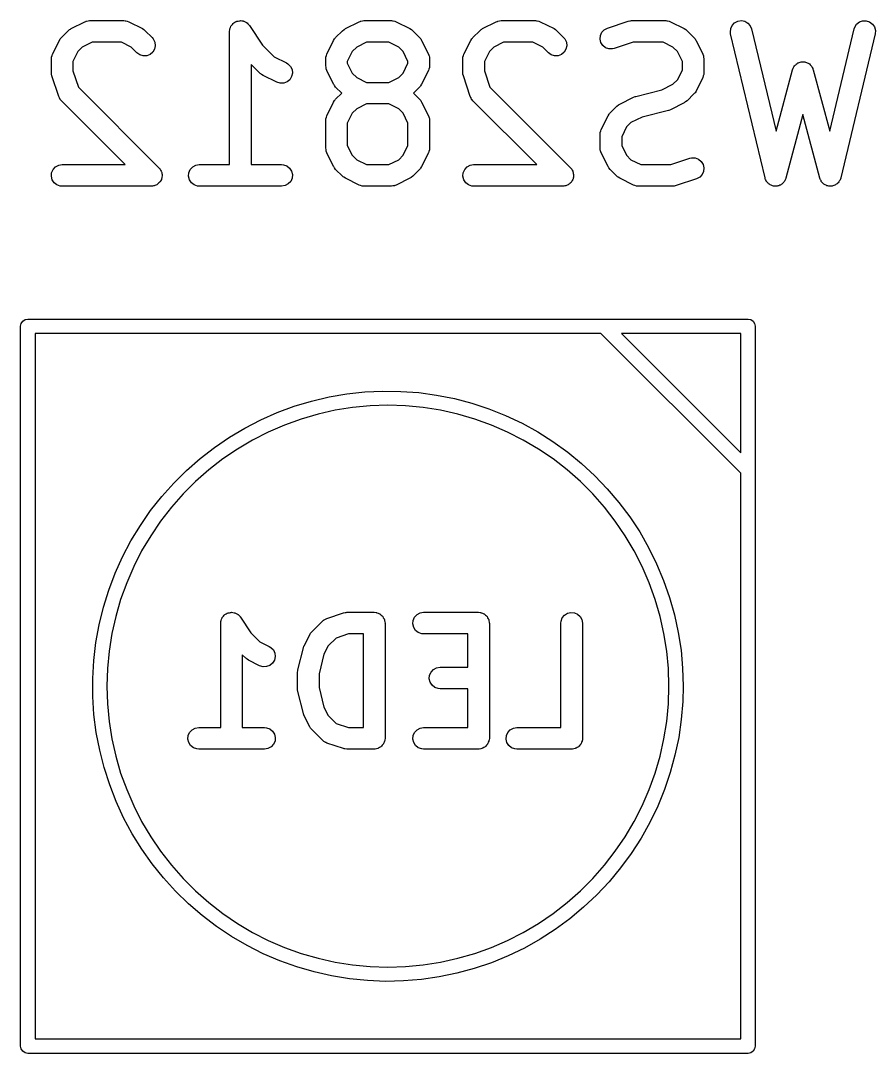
# Model space of a CAD drawing. Extents: x 112 to 157.4, y -89.4 to -52.4.
# Drawn here: x 150.28 to 156.21, y -89.38 to -82.2 of the extents above; entities that cross this region are included whole.
import ezdxf

# ---------------------------------------------------------------- set-up
doc = ezdxf.new("R2010")
doc.units = 0
doc.layers.add('BLACK', color=7, linetype='CONTINUOUS')

msp = doc.modelspace()

# ---------------------------------------------------------------- linework, layer by layer
at = {"layer": 'BLACK', "linetype": 'CONTINUOUS'}
for p, q in [((150.605, -82.272), (150.615, -82.2636)), ((150.615, -82.2636), (150.62, -82.2612)), ((150.62, -82.2612), (150.625, -82.2579)), ((150.625, -82.2579), (150.72, -82.2103)), ((150.72, -82.2103), (150.728, -82.2072)), ((150.728, -82.2072), (150.729, -82.2064)), ((150.729, -82.2064), (150.73, -82.2063)), ((150.73, -82.2063), (150.732, -82.2055)), ((150.732, -82.2055), (150.743, -82.2042)), ((150.743, -82.2042), (150.754, -82.2024)), ((150.754, -82.2024), (150.992, -82.2024)), ((150.992, -82.2024), (151, -82.2031)), ((151, -82.2031), (151.002, -82.2031)), ((151.002, -82.2031), (151.003, -82.2033)), ((151.003, -82.2033), (151.005, -82.2035)), ((151.005, -82.2035), (151.015, -82.2071)), ((151.015, -82.2071), (151.025, -82.2103)), ((151.025, -82.2103), (151.12, -82.2579)), ((151.12, -82.2579), (151.131, -82.2647)), ((151.131, -82.2647), (151.135, -82.2687)), ((151.135, -82.2687), (151.14, -82.272)), ((151.726, -82.2774), (151.727, -82.2645)), ((151.727, -82.2645), (151.728, -82.2619)), ((151.728, -82.2592), (151.732, -82.2504)), ((151.728, -82.2619), (151.728, -82.2592)), ((151.732, -82.2504), (151.735, -82.2412)), ((151.735, -82.2412), (151.737, -82.2391)), ((151.737, -82.2391), (151.738, -82.2366)), ((151.738, -82.2366), (151.745, -82.2295)), ((151.745, -82.2295), (151.751, -82.2219)), ((151.751, -82.2219), (151.753, -82.2204)), ((151.753, -82.2204), (151.755, -82.2184)), ((151.755, -82.2184), (151.763, -82.2138)), ((151.763, -82.2138), (151.771, -82.2085)), ((151.771, -82.2085), (151.774, -82.2079)), ((151.774, -82.2079), (151.776, -82.2066)), ((151.776, -82.2066), (151.786, -82.2049)), ((151.786, -82.2049), (151.795, -82.2026)), ((151.795, -82.2026), (151.798, -82.2028)), ((151.798, -82.2028), (151.801, -82.2024)), ((151.801, -82.2024), (151.81, -82.2039)), ((151.81, -82.2039), (151.82, -82.2047)), ((151.82, -82.2047), (151.822, -82.2058)), ((151.822, -82.2058), (151.825, -82.2063)), ((151.825, -82.2063), (151.834, -82.2108)), ((151.834, -82.2108), (151.842, -82.2147)), ((151.842, -82.2147), (151.844, -82.2165)), ((151.844, -82.2165), (151.847, -82.2178)), ((151.847, -82.2178), (151.853, -82.2248)), ((151.853, -82.2248), (151.86, -82.2314)), ((151.86, -82.2314), (151.862, -82.2338)), ((151.862, -82.2338), (151.864, -82.2358)), ((151.864, -82.2358), (151.955, -82.3725)), ((152.51, -82.272), (152.52, -82.2636)), ((152.52, -82.2636), (152.525, -82.2612)), ((152.525, -82.2612), (152.53, -82.2579)), ((152.53, -82.2579), (152.625, -82.2103)), ((152.625, -82.2103), (152.633, -82.2072)), ((152.633, -82.2072), (152.634, -82.2064)), ((152.634, -82.2064), (152.635, -82.2063)), ((152.635, -82.2063), (152.637, -82.2055)), ((152.637, -82.2055), (152.648, -82.2042)), ((152.648, -82.2042), (152.658, -82.2024)), ((152.658, -82.2024), (152.849, -82.2024)), ((152.849, -82.2024), (152.857, -82.2031)), ((152.857, -82.2031), (152.859, -82.2031)), ((152.859, -82.2031), (152.86, -82.2033)), ((152.86, -82.2033), (152.862, -82.2035)), ((152.862, -82.2035), (152.872, -82.2071)), ((152.872, -82.2071), (152.882, -82.2103)), ((152.882, -82.2103), (152.978, -82.2579)), ((152.978, -82.2579), (152.989, -82.2647)), ((152.989, -82.2647), (152.993, -82.2687)), ((152.993, -82.2687), (152.997, -82.272)), ((153.462, -82.272), (153.472, -82.2636)), ((153.472, -82.2636), (153.477, -82.2612)), ((153.477, -82.2612), (153.482, -82.2579)), ((153.482, -82.2579), (153.577, -82.2103)), ((153.577, -82.2103), (153.585, -82.2072)), ((153.585, -82.2072), (153.586, -82.2064)), ((153.586, -82.2064), (153.587, -82.2063)), ((153.587, -82.2063), (153.589, -82.2055)), ((153.589, -82.2055), (153.6, -82.2042)), ((153.6, -82.2042), (153.611, -82.2024)), ((153.611, -82.2024), (153.849, -82.2024)), ((153.849, -82.2024), (153.857, -82.2031)), ((153.857, -82.2031), (153.859, -82.2031)), ((153.859, -82.2031), (153.86, -82.2033)), ((153.86, -82.2033), (153.862, -82.2035)), ((153.862, -82.2035), (153.872, -82.2071)), ((153.872, -82.2071), (153.882, -82.2103)), ((153.882, -82.2103), (153.978, -82.2579)), ((153.978, -82.2579), (153.989, -82.2647)), ((153.989, -82.2647), (153.993, -82.2687)), ((153.993, -82.2687), (153.997, -82.272)), ((154.31, -82.2833), (154.327, -82.2654)), ((154.327, -82.2654), (154.349, -82.2538)), ((154.349, -82.2538), (154.492, -82.2062)), ((154.492, -82.2062), (154.504, -82.2032)), ((154.504, -82.2032), (154.51, -82.2033)), ((154.51, -82.2033), (154.515, -82.2024)), ((154.515, -82.2024), (154.754, -82.2024)), ((154.754, -82.2024), (154.762, -82.2031)), ((154.762, -82.2031), (154.764, -82.2031)), ((154.764, -82.2031), (154.764, -82.2033)), ((154.764, -82.2033), (154.766, -82.2035)), ((154.766, -82.2035), (154.777, -82.2071)), ((154.777, -82.2071), (154.787, -82.2103)), ((154.787, -82.2103), (154.882, -82.2579)), ((154.882, -82.2579), (154.893, -82.2647)), ((154.893, -82.2647), (154.897, -82.2687)), ((154.897, -82.2687), (154.902, -82.272)), ((155.203, -82.2819), (155.205, -82.2575)), ((155.205, -82.2575), (155.215, -82.2351)), ((155.215, -82.2351), (155.232, -82.2173)), ((155.232, -82.2173), (155.254, -82.206)), ((155.254, -82.206), (155.279, -82.2024)), ((155.279, -82.2024), (155.303, -82.2069)), ((155.303, -82.2069), (155.324, -82.2189)), ((155.324, -82.2189), (155.341, -82.2373)), ((155.341, -82.2373), (155.35, -82.26)), ((155.35, -82.26), (155.52, -82.9709)), ((155.892, -82.9709), (156.062, -82.26)), ((156.062, -82.26), (156.066, -82.2477)), ((156.066, -82.2477), (156.079, -82.227)), ((156.079, -82.227), (156.098, -82.2117)), ((156.098, -82.2117), (156.121, -82.2035)), ((156.121, -82.2035), (156.146, -82.2033)), ((156.146, -82.2033), (156.169, -82.211)), ((156.169, -82.211), (156.189, -82.2259)), ((156.189, -82.2259), (156.203, -82.2464)), ((156.203, -82.2464), (156.209, -82.2702)), ((150.496, -82.4343), (150.544, -82.3391)), ((150.544, -82.3391), (150.55, -82.328)), ((150.55, -82.328), (150.554, -82.3241)), ((150.554, -82.3241), (150.558, -82.3196)), ((150.558, -82.3196), (150.605, -82.272)), ((151.14, -82.272), (151.188, -82.3196)), ((151.188, -82.3196), (151.196, -82.3295)), ((151.196, -82.3295), (151.207, -82.3517)), ((151.726, -83.2024), (151.726, -82.2774)), ((152.401, -82.4343), (152.448, -82.3391)), ((152.448, -82.3391), (152.455, -82.328)), ((152.455, -82.328), (152.459, -82.3241)), ((152.459, -82.3241), (152.462, -82.3196)), ((152.462, -82.3196), (152.51, -82.272)), ((152.997, -82.272), (153.045, -82.3196)), ((153.045, -82.3196), (153.053, -82.3295)), ((153.053, -82.3295), (153.055, -82.3345)), ((153.055, -82.3345), (153.059, -82.3391)), ((153.059, -82.3391), (153.106, -82.4343)), ((153.353, -82.4343), (153.401, -82.3391)), ((153.401, -82.3391), (153.408, -82.328)), ((153.408, -82.328), (153.412, -82.3241)), ((153.412, -82.3241), (153.415, -82.3196)), ((153.415, -82.3196), (153.462, -82.272)), ((153.997, -82.272), (154.045, -82.3196)), ((154.045, -82.3196), (154.053, -82.3295)), ((154.053, -82.3295), (154.064, -82.3517)), ((154.298, -82.3303), (154.3, -82.3058)), ((154.304, -82.3542), (154.298, -82.3303)), ((154.3, -82.3058), (154.31, -82.2833)), ((154.902, -82.272), (154.949, -82.3196)), ((154.949, -82.3196), (154.958, -82.3295)), ((154.958, -82.3295), (154.96, -82.3345)), ((154.96, -82.3345), (154.964, -82.3391)), ((154.964, -82.3391), (155.011, -82.4343)), ((155.204, -82.2948), (155.203, -82.2819)), ((155.443, -83.2948), (155.204, -82.2948)), ((156.207, -82.2948), (155.969, -83.2948)), ((156.209, -82.2702), (156.207, -82.2948)), ((150.703, -82.3866), (150.672, -82.417)), ((150.771, -82.3524), (150.703, -82.3866)), ((150.974, -82.3524), (150.771, -82.3524)), ((151.042, -82.3866), (150.974, -82.3524)), ((151.081, -82.4257), (151.042, -82.3866)), ((151.204, -82.4002), (151.192, -82.4213)), ((151.209, -82.3762), (151.204, -82.4002)), ((151.207, -82.3517), (151.209, -82.3762)), ((151.955, -82.3725), (152.036, -82.4538)), ((152.608, -82.3866), (152.577, -82.417)), ((152.676, -82.3524), (152.608, -82.3866)), ((152.831, -82.3524), (152.676, -82.3524)), ((152.9, -82.3866), (152.831, -82.3524)), ((152.93, -82.417), (152.9, -82.3866)), ((153.56, -82.3866), (153.529, -82.417)), ((153.628, -82.3524), (153.56, -82.3866)), ((153.831, -82.3524), (153.628, -82.3524)), ((153.9, -82.3866), (153.831, -82.3524)), ((153.939, -82.4257), (153.9, -82.3866)), ((154.061, -82.4002), (154.049, -82.4213)), ((154.067, -82.3762), (154.061, -82.4002)), ((154.064, -82.3517), (154.067, -82.3762)), ((154.317, -82.375), (154.304, -82.3542)), ((154.336, -82.3904), (154.317, -82.375)), ((154.359, -82.3988), (154.336, -82.3904)), ((154.384, -82.3992), (154.359, -82.3988)), ((154.396, -82.3962), (154.384, -82.3992)), ((154.528, -82.3524), (154.396, -82.3962)), ((154.736, -82.3524), (154.528, -82.3524)), ((154.804, -82.3866), (154.736, -82.3524)), ((154.835, -82.417), (154.804, -82.3866)), ((150.488, -82.4679), (150.489, -82.4595)), ((150.488, -82.5631), (150.488, -82.4679)), ((150.489, -82.455), (150.493, -82.4447)), ((150.489, -82.457), (150.489, -82.455)), ((150.489, -82.4579), (150.489, -82.457)), ((150.489, -82.4595), (150.489, -82.4579)), ((150.493, -82.4447), (150.496, -82.4343)), ((150.672, -82.417), (150.638, -82.4856)), ((151.102, -82.44), (151.081, -82.4257)), ((151.125, -82.447), (151.102, -82.44)), ((151.15, -82.4461), (151.125, -82.447)), ((151.173, -82.4372), (151.15, -82.4461)), ((151.192, -82.4213), (151.173, -82.4372)), ((152.036, -82.4538), (152.12, -82.496)), ((152.393, -82.4679), (152.394, -82.4595)), ((152.393, -82.5155), (152.393, -82.4679)), ((152.394, -82.455), (152.398, -82.4447)), ((152.394, -82.457), (152.394, -82.455)), ((152.394, -82.4579), (152.394, -82.457)), ((152.394, -82.4595), (152.394, -82.4579)), ((152.398, -82.4447), (152.401, -82.4343)), ((152.577, -82.417), (152.543, -82.4856)), ((152.964, -82.4856), (152.93, -82.417)), ((153.106, -82.4343), (153.109, -82.4421)), ((153.109, -82.4421), (153.11, -82.4436)), ((153.11, -82.4436), (153.11, -82.4445)), ((153.11, -82.4445), (153.111, -82.4463)), ((153.111, -82.4463), (153.113, -82.4571)), ((153.113, -82.4571), (153.114, -82.4679)), ((153.114, -82.4679), (153.114, -82.5155)), ((153.345, -82.4679), (153.346, -82.4595)), ((153.345, -82.5631), (153.345, -82.4679)), ((153.346, -82.455), (153.35, -82.4447)), ((153.346, -82.457), (153.346, -82.455)), ((153.346, -82.4579), (153.346, -82.457)), ((153.346, -82.4595), (153.346, -82.4579)), ((153.35, -82.4447), (153.353, -82.4343)), ((153.529, -82.417), (153.495, -82.4856)), ((153.959, -82.44), (153.939, -82.4257)), ((153.982, -82.447), (153.959, -82.44)), ((154.007, -82.4461), (153.982, -82.447)), ((154.03, -82.4372), (154.007, -82.4461)), ((154.049, -82.4213), (154.03, -82.4372)), ((154.869, -82.4856), (154.835, -82.417)), ((155.011, -82.4343), (155.014, -82.4421)), ((155.014, -82.4421), (155.015, -82.4436)), ((155.015, -82.4436), (155.015, -82.4445)), ((155.015, -82.4445), (155.016, -82.4463)), ((155.016, -82.4463), (155.017, -82.4571)), ((155.017, -82.4571), (155.019, -82.4679)), ((155.019, -82.4679), (155.019, -82.5631)), ((150.638, -82.4856), (150.638, -82.5509)), ((150.638, -82.5509), (150.676, -82.6654)), ((151.939, -82.5685), (151.876, -82.5061)), ((151.876, -82.5061), (151.876, -83.2024)), ((152.12, -82.496), (152.131, -82.5028)), ((152.131, -82.5028), (152.149, -82.5205)), ((152.149, -82.5205), (152.159, -82.5428)), ((152.159, -82.5428), (152.162, -82.5672)), ((152.395, -82.5262), (152.393, -82.5155)), ((152.396, -82.537), (152.395, -82.5262)), ((152.397, -82.5389), (152.396, -82.537)), ((152.397, -82.5398), (152.397, -82.5389)), ((152.398, -82.5412), (152.397, -82.5398)), ((152.401, -82.549), (152.398, -82.5412)), ((152.448, -82.6443), (152.401, -82.549)), ((152.543, -82.4856), (152.543, -82.4978)), ((152.543, -82.4978), (152.577, -82.5663)), ((152.93, -82.5663), (152.964, -82.4978)), ((152.964, -82.4978), (152.964, -82.4856)), ((153.106, -82.549), (153.059, -82.6443)), ((153.11, -82.5386), (153.106, -82.549)), ((153.113, -82.5284), (153.11, -82.5386)), ((153.114, -82.5255), (153.113, -82.5264)), ((153.113, -82.5264), (153.113, -82.5284)), ((153.114, -82.5155), (153.114, -82.5238)), ((153.114, -82.5238), (153.114, -82.5255)), ((153.495, -82.4856), (153.495, -82.5509)), ((153.495, -82.5509), (153.533, -82.6654)), ((154.835, -82.6139), (154.869, -82.5454)), ((154.869, -82.5454), (154.869, -82.4856)), ((155.52, -82.9709), (155.633, -82.5438)), ((155.633, -82.5438), (155.638, -82.5316)), ((155.638, -82.5316), (155.641, -82.5273)), ((155.641, -82.5273), (155.643, -82.5225)), ((155.643, -82.5225), (155.648, -82.5172)), ((155.648, -82.5172), (155.652, -82.5112)), ((155.652, -82.5112), (155.656, -82.5081)), ((155.656, -82.5081), (155.659, -82.5043)), ((155.659, -82.5043), (155.666, -82.5008)), ((155.666, -82.5008), (155.671, -82.4965)), ((155.671, -82.4965), (155.676, -82.4949)), ((155.676, -82.4949), (155.681, -82.4924)), ((155.681, -82.4924), (155.688, -82.4911)), ((155.688, -82.4911), (155.695, -82.4889)), ((155.695, -82.4889), (155.7, -82.489)), ((155.7, -82.489), (155.705, -82.4881)), ((155.705, -82.4881), (155.712, -82.4892)), ((155.712, -82.4892), (155.72, -82.4893)), ((155.72, -82.4893), (155.724, -82.4911)), ((155.724, -82.4911), (155.73, -82.4919)), ((155.73, -82.4919), (155.736, -82.4953)), ((155.736, -82.4953), (155.743, -82.4977)), ((155.743, -82.4977), (155.747, -82.501)), ((155.747, -82.501), (155.751, -82.5034)), ((155.751, -82.5034), (155.756, -82.5086)), ((155.756, -82.5086), (155.762, -82.5131)), ((155.762, -82.5131), (155.765, -82.5175)), ((155.765, -82.5175), (155.768, -82.5213)), ((155.768, -82.5213), (155.771, -82.5279)), ((155.771, -82.5279), (155.775, -82.5339)), ((155.775, -82.5339), (155.776, -82.539)), ((155.776, -82.539), (155.778, -82.5438)), ((155.778, -82.5438), (155.892, -82.9709)), ((150.489, -82.5686), (150.488, -82.5631)), ((150.489, -82.5742), (150.489, -82.5686)), ((150.492, -82.5868), (150.489, -82.5742)), ((150.54, -82.7297), (150.492, -82.5868)), ((151.943, -82.5718), (151.939, -82.5685)), ((151.947, -82.5758), (151.943, -82.5718)), ((151.958, -82.5826), (151.947, -82.5758)), ((152.053, -82.6302), (151.958, -82.5826)), ((152.125, -82.628), (152.102, -82.6367)), ((152.144, -82.6123), (152.125, -82.628)), ((152.156, -82.5913), (152.144, -82.6123)), ((152.162, -82.5672), (152.156, -82.5913)), ((152.577, -82.5663), (152.608, -82.5967)), ((152.608, -82.5967), (152.676, -82.631)), ((152.831, -82.631), (152.9, -82.5967)), ((152.9, -82.5967), (152.93, -82.5663)), ((153.346, -82.5686), (153.345, -82.5631)), ((153.346, -82.5742), (153.346, -82.5686)), ((153.349, -82.5868), (153.346, -82.5742)), ((153.397, -82.7297), (153.349, -82.5868)), ((154.804, -82.6443), (154.835, -82.6139)), ((155.011, -82.5966), (154.964, -82.6919)), ((155.014, -82.5863), (155.011, -82.5966)), ((155.018, -82.576), (155.014, -82.5863)), ((155.019, -82.5631), (155.018, -82.5714)), ((155.018, -82.5714), (155.018, -82.5731)), ((155.018, -82.5731), (155.018, -82.574)), ((155.018, -82.574), (155.018, -82.576)), ((150.676, -82.6654), (151.235, -83.2243)), ((152.077, -82.6374), (152.053, -82.6302)), ((152.102, -82.6367), (152.077, -82.6374)), ((152.452, -82.6488), (152.448, -82.6443)), ((152.454, -82.6538), (152.452, -82.6488)), ((152.462, -82.6637), (152.454, -82.6538)), ((152.505, -82.706), (152.462, -82.6637)), ((152.676, -82.631), (152.831, -82.631)), ((153.045, -82.6637), (153.002, -82.706)), ((153.048, -82.6592), (153.045, -82.6637)), ((153.052, -82.6553), (153.048, -82.6592)), ((153.059, -82.6443), (153.052, -82.6553)), ((153.533, -82.6654), (154.092, -83.2243)), ((154.545, -82.7284), (154.727, -82.6828)), ((154.727, -82.6828), (154.804, -82.6443)), ((154.964, -82.6919), (154.957, -82.7029)), ((150.545, -82.7393), (150.54, -82.7297)), ((150.549, -82.7491), (150.545, -82.7393)), ((150.551, -82.7506), (150.549, -82.7491)), ((150.551, -82.7514), (150.551, -82.7506)), ((150.552, -82.7526), (150.551, -82.7514)), ((150.558, -82.759), (150.552, -82.7526)), ((151.001, -83.2024), (150.558, -82.759)), ((152.401, -82.8629), (152.448, -82.7676)), ((152.448, -82.7676), (152.455, -82.7566)), ((152.455, -82.7566), (152.459, -82.7527)), ((152.459, -82.7527), (152.462, -82.7482)), ((152.462, -82.7482), (152.505, -82.706)), ((153.002, -82.706), (153.045, -82.7482)), ((153.045, -82.7482), (153.053, -82.7581)), ((153.053, -82.7581), (153.055, -82.7631)), ((153.055, -82.7631), (153.059, -82.7676)), ((153.059, -82.7676), (153.106, -82.8629)), ((153.402, -82.7393), (153.397, -82.7297)), ((153.406, -82.7491), (153.402, -82.7393)), ((153.408, -82.7506), (153.406, -82.7491)), ((153.408, -82.7514), (153.408, -82.7506)), ((153.409, -82.7526), (153.408, -82.7514)), ((153.415, -82.759), (153.409, -82.7526)), ((153.858, -83.2024), (153.415, -82.759)), ((154.434, -82.7817), (154.53, -82.7341)), ((154.53, -82.7341), (154.542, -82.7293)), ((154.542, -82.7293), (154.543, -82.7291)), ((154.543, -82.7291), (154.545, -82.7284)), ((154.887, -82.7697), (154.882, -82.773)), ((154.892, -82.7673), (154.887, -82.7697)), ((154.902, -82.759), (154.892, -82.7673)), ((154.949, -82.7114), (154.902, -82.759)), ((154.953, -82.7068), (154.949, -82.7114)), ((154.957, -82.7029), (154.953, -82.7068)), ((152.608, -82.8152), (152.577, -82.8456)), ((152.676, -82.781), (152.608, -82.8152)), ((152.831, -82.781), (152.676, -82.781)), ((152.9, -82.8152), (152.831, -82.781)), ((152.93, -82.8456), (152.9, -82.8152)), ((154.364, -82.848), (154.367, -82.8434)), ((154.367, -82.8434), (154.415, -82.7958)), ((154.415, -82.7958), (154.425, -82.7874)), ((154.425, -82.7874), (154.43, -82.785)), ((154.43, -82.785), (154.434, -82.7817)), ((154.772, -82.8263), (154.589, -82.872)), ((154.773, -82.8256), (154.772, -82.8263)), ((154.775, -82.8254), (154.773, -82.8256)), ((154.787, -82.8207), (154.775, -82.8254)), ((154.882, -82.773), (154.787, -82.8207)), ((152.393, -82.8964), (152.394, -82.8881)), ((152.393, -83.0869), (152.393, -82.8964)), ((152.394, -82.8835), (152.398, -82.8733)), ((152.394, -82.8855), (152.394, -82.8835)), ((152.394, -82.8864), (152.394, -82.8855)), ((152.394, -82.8881), (152.394, -82.8864)), ((152.398, -82.8733), (152.401, -82.8629)), ((152.577, -82.8456), (152.543, -82.9141)), ((152.543, -82.9141), (152.543, -83.0692)), ((152.964, -82.9141), (152.93, -82.8456)), ((152.964, -83.0692), (152.964, -82.9141)), ((153.106, -82.8629), (153.109, -82.8707)), ((153.109, -82.8707), (153.11, -82.8721)), ((153.11, -82.8721), (153.11, -82.873)), ((153.11, -82.873), (153.111, -82.8749)), ((153.111, -82.8749), (153.113, -82.8857)), ((153.113, -82.8857), (153.114, -82.8964)), ((153.114, -82.8964), (153.114, -83.0869)), ((154.306, -82.9581), (154.353, -82.8629)), ((154.353, -82.8629), (154.36, -82.8519)), ((154.36, -82.8519), (154.364, -82.848)), ((154.512, -82.9104), (154.482, -82.9409)), ((154.589, -82.872), (154.512, -82.9104)), ((155.706, -82.8542), (155.588, -83.2967)), ((155.824, -83.2967), (155.706, -82.8542)), ((154.298, -82.9817), (154.299, -82.9808)), ((154.298, -82.9833), (154.298, -82.9817)), ((154.298, -82.9917), (154.298, -82.9833)), ((154.299, -82.9788), (154.302, -82.9685)), ((154.299, -82.9808), (154.299, -82.9788)), ((154.302, -82.9685), (154.306, -82.9581)), ((154.482, -82.9409), (154.448, -83.0094)), ((154.298, -83.0869), (154.298, -82.9917)), ((154.448, -83.0094), (154.448, -83.0692)), ((152.395, -83.0976), (152.393, -83.0869)), ((152.396, -83.1084), (152.395, -83.0976)), ((152.397, -83.1103), (152.396, -83.1084)), ((152.397, -83.1112), (152.397, -83.1103)), ((152.398, -83.1127), (152.397, -83.1112)), ((152.401, -83.1204), (152.398, -83.1127)), ((152.448, -83.2157), (152.401, -83.1204)), ((152.543, -83.0692), (152.577, -83.1377)), ((152.93, -83.1377), (152.964, -83.0692)), ((153.106, -83.1204), (153.059, -83.2157)), ((153.11, -83.1101), (153.106, -83.1204)), ((153.113, -83.0998), (153.11, -83.1101)), ((153.114, -83.0969), (153.113, -83.0978)), ((153.113, -83.0978), (153.113, -83.0998)), ((153.114, -83.0869), (153.114, -83.0952)), ((153.114, -83.0952), (153.114, -83.0969)), ((154.299, -83.0976), (154.298, -83.0869)), ((154.301, -83.1084), (154.299, -83.0976)), ((154.302, -83.1103), (154.301, -83.1084)), ((154.302, -83.1112), (154.302, -83.1103)), ((154.302, -83.1127), (154.302, -83.1112)), ((154.306, -83.1204), (154.302, -83.1127)), ((154.353, -83.2157), (154.306, -83.1204)), ((154.448, -83.0692), (154.482, -83.1377)), ((152.577, -83.1377), (152.608, -83.1681)), ((152.608, -83.1681), (152.676, -83.2024)), ((152.831, -83.2024), (152.9, -83.1681)), ((152.9, -83.1681), (152.93, -83.1377)), ((154.482, -83.1377), (154.512, -83.1681)), ((154.512, -83.1681), (154.581, -83.2024)), ((154.789, -83.2024), (154.92, -83.1586)), ((154.92, -83.1586), (154.933, -83.1556)), ((154.933, -83.1556), (154.958, -83.156)), ((154.958, -83.156), (154.981, -83.1643)), ((154.981, -83.1643), (155, -83.1797)), ((155, -83.1797), (155.013, -83.2005)), ((155.013, -83.2005), (155.019, -83.2245)), ((150.488, -83.2833), (150.49, -83.2587)), ((150.49, -83.2587), (150.5, -83.2362)), ((150.5, -83.2362), (150.517, -83.2181)), ((150.517, -83.2181), (150.539, -83.2064)), ((150.539, -83.2064), (150.563, -83.2024)), ((150.563, -83.2024), (151.001, -83.2024)), ((151.235, -83.2243), (151.237, -83.2262)), ((151.237, -83.2262), (151.238, -83.2269)), ((151.238, -83.2269), (151.239, -83.2284)), ((151.239, -83.2284), (151.244, -83.2343)), ((151.244, -83.2343), (151.247, -83.2412)), ((151.247, -83.2412), (151.251, -83.2476)), ((151.251, -83.2476), (151.252, -83.2522)), ((151.252, -83.2522), (151.254, -83.2565)), ((151.254, -83.2565), (151.255, -83.2641)), ((151.255, -83.2641), (151.257, -83.2715)), ((151.257, -83.2715), (151.257, -83.2762)), ((151.441, -83.2833), (151.443, -83.2587)), ((151.443, -83.2587), (151.453, -83.2362)), ((151.453, -83.2362), (151.47, -83.2181)), ((151.47, -83.2181), (151.491, -83.2064)), ((151.491, -83.2064), (151.515, -83.2024)), ((151.515, -83.2024), (151.726, -83.2024)), ((151.876, -83.2024), (152.087, -83.2024)), ((152.087, -83.2024), (152.1, -83.2035)), ((152.1, -83.2035), (152.123, -83.2117)), ((152.123, -83.2117), (152.142, -83.2269)), ((152.142, -83.2269), (152.156, -83.2476)), ((152.156, -83.2476), (152.162, -83.2715)), ((152.162, -83.2715), (152.16, -83.296)), ((152.452, -83.2202), (152.448, -83.2157)), ((152.454, -83.2253), (152.452, -83.2202)), ((152.462, -83.2352), (152.454, -83.2253)), ((152.51, -83.2828), (152.462, -83.2352)), ((152.676, -83.2024), (152.831, -83.2024)), ((153.045, -83.2352), (152.997, -83.2828)), ((153.048, -83.2306), (153.045, -83.2352)), ((153.052, -83.2267), (153.048, -83.2306)), ((153.059, -83.2157), (153.052, -83.2267)), ((153.345, -83.2833), (153.348, -83.2587)), ((153.348, -83.2587), (153.358, -83.2362)), ((153.358, -83.2362), (153.374, -83.2181)), ((153.374, -83.2181), (153.396, -83.2064)), ((153.396, -83.2064), (153.42, -83.2024)), ((153.42, -83.2024), (153.858, -83.2024)), ((154.092, -83.2243), (154.094, -83.2262)), ((154.094, -83.2262), (154.095, -83.2269)), ((154.095, -83.2269), (154.096, -83.2284)), ((154.096, -83.2284), (154.101, -83.2343)), ((154.101, -83.2343), (154.104, -83.2412)), ((154.104, -83.2412), (154.108, -83.2476)), ((154.108, -83.2476), (154.109, -83.2522)), ((154.109, -83.2522), (154.111, -83.2565)), ((154.111, -83.2565), (154.112, -83.2641)), ((154.112, -83.2641), (154.114, -83.2715)), ((154.114, -83.2715), (154.114, -83.2762)), ((154.356, -83.2202), (154.353, -83.2157)), ((154.359, -83.2253), (154.356, -83.2202)), ((154.367, -83.2352), (154.359, -83.2253)), ((154.415, -83.2828), (154.367, -83.2352)), ((154.581, -83.2024), (154.789, -83.2024)), ((155.006, -83.2714), (154.99, -83.2894)), ((155.017, -83.249), (155.006, -83.2714)), ((155.019, -83.2245), (155.017, -83.249)), ((150.494, -83.3072), (150.488, -83.2833)), ((150.508, -83.3279), (150.494, -83.3072)), ((150.527, -83.3431), (150.508, -83.3279)), ((150.55, -83.3513), (150.527, -83.3431)), ((151.213, -83.3447), (151.206, -83.3483)), ((151.22, -83.3419), (151.213, -83.3447)), ((151.224, -83.3389), (151.22, -83.3419)), ((151.228, -83.3366), (151.224, -83.3389)), ((151.233, -83.331), (151.228, -83.3366)), ((151.239, -83.3261), (151.233, -83.331)), ((151.242, -83.322), (151.239, -83.3261)), ((151.245, -83.3186), (151.242, -83.322)), ((151.248, -83.3115), (151.245, -83.3186)), ((151.252, -83.305), (151.248, -83.3115)), ((151.253, -83.3004), (151.252, -83.305)), ((151.255, -83.296), (151.253, -83.3004)), ((151.257, -83.2809), (151.255, -83.2884)), ((151.255, -83.2884), (151.255, -83.296)), ((151.257, -83.2762), (151.257, -83.2809)), ((151.447, -83.3072), (151.441, -83.2833)), ((151.46, -83.3279), (151.447, -83.3072)), ((151.479, -83.3431), (151.46, -83.3279)), ((151.503, -83.3513), (151.479, -83.3431)), ((152.133, -83.3366), (152.111, -83.3483)), ((152.15, -83.3186), (152.133, -83.3366)), ((152.16, -83.296), (152.15, -83.3186)), ((152.515, -83.2861), (152.51, -83.2828)), ((152.519, -83.2901), (152.515, -83.2861)), ((152.53, -83.2968), (152.519, -83.2901)), ((152.625, -83.3445), (152.53, -83.2968)), ((152.635, -83.3477), (152.625, -83.3445)), ((152.882, -83.3445), (152.875, -83.3475)), ((152.978, -83.2968), (152.882, -83.3445)), ((152.982, -83.2935), (152.978, -83.2968)), ((152.987, -83.2911), (152.982, -83.2935)), ((152.997, -83.2828), (152.987, -83.2911)), ((153.351, -83.3072), (153.345, -83.2833)), ((153.365, -83.3279), (153.351, -83.3072)), ((153.384, -83.3431), (153.365, -83.3279)), ((153.407, -83.3513), (153.384, -83.3431)), ((154.07, -83.3447), (154.064, -83.3483)), ((154.077, -83.3419), (154.07, -83.3447)), ((154.081, -83.3389), (154.077, -83.3419)), ((154.085, -83.3366), (154.081, -83.3389)), ((154.09, -83.331), (154.085, -83.3366)), ((154.096, -83.3261), (154.09, -83.331)), ((154.099, -83.322), (154.096, -83.3261)), ((154.102, -83.3186), (154.099, -83.322)), ((154.105, -83.3115), (154.102, -83.3186)), ((154.109, -83.305), (154.105, -83.3115)), ((154.11, -83.3004), (154.109, -83.305)), ((154.112, -83.296), (154.11, -83.3004)), ((154.113, -83.2884), (154.112, -83.296)), ((154.114, -83.2809), (154.113, -83.2884)), ((154.114, -83.2762), (154.114, -83.2809)), ((154.419, -83.2861), (154.415, -83.2828)), ((154.423, -83.2901), (154.419, -83.2861)), ((154.434, -83.2968), (154.423, -83.2901)), ((154.53, -83.3445), (154.434, -83.2968)), ((154.54, -83.3477), (154.53, -83.3445)), ((154.968, -83.3009), (154.825, -83.3485)), ((154.99, -83.2894), (154.968, -83.3009)), ((155.445, -83.3005), (155.443, -83.2948)), ((155.446, -83.3065), (155.445, -83.3005)), ((155.45, -83.3118), (155.446, -83.3065)), ((155.452, -83.3174), (155.45, -83.3118)), ((155.456, -83.3221), (155.452, -83.3174)), ((155.46, -83.3273), (155.456, -83.3221)), ((155.464, -83.3312), (155.46, -83.3273)), ((155.468, -83.3358), (155.464, -83.3312)), ((155.474, -83.3389), (155.468, -83.3358)), ((155.479, -83.3428), (155.474, -83.3389)), ((155.485, -83.3449), (155.479, -83.3428)), ((155.49, -83.3479), (155.485, -83.3449)), ((155.55, -83.344), (155.544, -83.3459)), ((155.555, -83.3403), (155.55, -83.344)), ((155.56, -83.3374), (155.555, -83.3403)), ((155.565, -83.333), (155.56, -83.3374)), ((155.57, -83.3292), (155.565, -83.333)), ((155.573, -83.3241), (155.57, -83.3292)), ((155.577, -83.3197), (155.573, -83.3241)), ((155.58, -83.314), (155.577, -83.3197)), ((155.584, -83.3089), (155.58, -83.314)), ((155.588, -83.2978), (155.584, -83.3089)), ((155.588, -83.2967), (155.588, -83.2971)), ((155.588, -83.2971), (155.588, -83.2973)), ((155.588, -83.2973), (155.588, -83.2978)), ((155.827, -83.3024), (155.824, -83.2967)), ((155.828, -83.3084), (155.827, -83.3024)), ((155.832, -83.3135), (155.828, -83.3084)), ((155.834, -83.3191), (155.832, -83.3135)), ((155.838, -83.3237), (155.834, -83.3191)), ((155.842, -83.3288), (155.838, -83.3237)), ((155.847, -83.3326), (155.842, -83.3288)), ((155.851, -83.3371), (155.847, -83.3326)), ((155.857, -83.34), (155.851, -83.3371)), ((155.861, -83.3437), (155.857, -83.34)), ((155.867, -83.3457), (155.861, -83.3437)), ((155.927, -83.3451), (155.921, -83.3481)), ((155.933, -83.343), (155.927, -83.3451)), ((155.938, -83.3392), (155.933, -83.343)), ((155.943, -83.3362), (155.938, -83.3392)), ((155.947, -83.3316), (155.943, -83.3362)), ((155.952, -83.3278), (155.947, -83.3316)), ((155.955, -83.3226), (155.952, -83.3278)), ((155.959, -83.318), (155.955, -83.3226)), ((155.962, -83.3123), (155.959, -83.318)), ((155.965, -83.307), (155.962, -83.3123)), ((155.969, -83.2959), (155.965, -83.307)), ((155.969, -83.2948), (155.969, -83.2951)), ((155.969, -83.2951), (155.969, -83.2954)), ((155.969, -83.2954), (155.969, -83.2959)), ((150.563, -83.3524), (150.55, -83.3513)), ((151.182, -83.3524), (150.563, -83.3524)), ((151.19, -83.3511), (151.182, -83.3524)), ((151.197, -83.3508), (151.19, -83.3511)), ((151.202, -83.3491), (151.197, -83.3508)), ((151.206, -83.3483), (151.202, -83.3491)), ((151.515, -83.3524), (151.503, -83.3513)), ((152.087, -83.3524), (151.515, -83.3524)), ((152.111, -83.3483), (152.087, -83.3524)), ((152.645, -83.3513), (152.635, -83.3477)), ((152.647, -83.3514), (152.645, -83.3513)), ((152.648, -83.3517), (152.647, -83.3514)), ((152.65, -83.3517), (152.648, -83.3517)), ((152.658, -83.3524), (152.65, -83.3517)), ((152.849, -83.3524), (152.658, -83.3524)), ((152.86, -83.3506), (152.849, -83.3524)), ((152.87, -83.3492), (152.86, -83.3506)), ((152.872, -83.3485), (152.87, -83.3492)), ((152.873, -83.3483), (152.872, -83.3485)), ((152.875, -83.3475), (152.873, -83.3483)), ((153.42, -83.3524), (153.407, -83.3513)), ((154.039, -83.3524), (153.42, -83.3524)), ((154.047, -83.3511), (154.039, -83.3524)), ((154.054, -83.3508), (154.047, -83.3511)), ((154.059, -83.3491), (154.054, -83.3508)), ((154.064, -83.3483), (154.059, -83.3491)), ((154.55, -83.3513), (154.54, -83.3477)), ((154.552, -83.3514), (154.55, -83.3513)), ((154.553, -83.3517), (154.552, -83.3514)), ((154.555, -83.3517), (154.553, -83.3517)), ((154.563, -83.3524), (154.555, -83.3517)), ((154.801, -83.3524), (154.563, -83.3524)), ((154.807, -83.3515), (154.801, -83.3524)), ((154.812, -83.3515), (154.807, -83.3515)), ((154.825, -83.3485), (154.812, -83.3515)), ((155.496, -83.349), (155.49, -83.3479)), ((155.502, -83.3511), (155.496, -83.349)), ((155.508, -83.3512), (155.502, -83.3511)), ((155.514, -83.3524), (155.508, -83.3512)), ((155.52, -83.3515), (155.514, -83.3524)), ((155.527, -83.3516), (155.52, -83.3515)), ((155.532, -83.3497), (155.527, -83.3516)), ((155.539, -83.3488), (155.532, -83.3497)), ((155.544, -83.3459), (155.539, -83.3488)), ((155.873, -83.3486), (155.867, -83.3457)), ((155.879, -83.3495), (155.873, -83.3486)), ((155.885, -83.3515), (155.879, -83.3495)), ((155.891, -83.3514), (155.885, -83.3515)), ((155.897, -83.3524), (155.891, -83.3514)), ((155.903, -83.3513), (155.897, -83.3524)), ((155.909, -83.3512), (155.903, -83.3513)), ((155.915, -83.3492), (155.909, -83.3512)), ((155.921, -83.3481), (155.915, -83.3492)), ((150.306, -84.2788), (150.325, -84.275)), ((150.325, -84.275), (155.325, -84.275)), ((155.325, -84.275), (155.344, -84.2788)), ((150.275, -84.325), (150.279, -84.3059)), ((150.275, -89.325), (150.275, -84.325)), ((150.279, -84.3059), (150.29, -84.2896)), ((150.29, -84.2896), (150.306, -84.2788)), ((155.344, -84.2788), (155.36, -84.2896)), ((155.36, -84.2896), (155.371, -84.3059)), ((155.371, -84.3059), (155.375, -84.325)), ((155.375, -84.325), (155.375, -89.325)), ((150.375, -84.375), (150.375, -89.275)), ((154.304, -84.375), (150.375, -84.375)), ((155.275, -85.3457), (154.304, -84.375)), ((154.446, -84.375), (155.275, -85.2043)), ((155.275, -84.375), (154.446, -84.375)), ((155.275, -85.2043), (155.275, -84.375)), ((152.664, -84.7813), (152.789, -84.7753)), ((152.789, -84.7753), (152.914, -84.777)), ((152.914, -84.777), (153.039, -84.7862)), ((152.175, -84.8809), (152.294, -84.8449)), ((152.294, -84.8449), (152.416, -84.8162)), ((152.416, -84.8162), (152.54, -84.795)), ((152.54, -84.795), (152.664, -84.7813)), ((153.039, -84.7862), (153.163, -84.8031)), ((153.163, -84.8031), (153.286, -84.8275)), ((153.286, -84.8275), (153.407, -84.8594)), ((152.057, -84.9243), (152.175, -84.8809)), ((152.459, -84.9086), (152.34, -84.9353)), ((152.58, -84.8894), (152.459, -84.9086)), ((152.702, -84.8778), (152.58, -84.8894)), ((152.825, -84.874), (152.702, -84.8778)), ((152.948, -84.8778), (152.825, -84.874)), ((153.07, -84.8894), (152.948, -84.8778)), ((153.191, -84.9086), (153.07, -84.8894)), ((153.31, -84.9353), (153.191, -84.9086)), ((153.407, -84.8594), (153.526, -84.8986)), ((153.526, -84.8986), (153.642, -84.945)), ((151.831, -85.032), (151.942, -84.9747)), ((151.942, -84.9747), (152.057, -84.9243)), ((152.222, -84.9695), (152.107, -85.011)), ((152.34, -84.9353), (152.222, -84.9695)), ((153.428, -84.9695), (153.31, -84.9353)), ((153.543, -85.011), (153.428, -84.9695)), ((153.642, -84.945), (153.756, -84.9984)), ((151.724, -85.096), (151.831, -85.032)), ((151.994, -85.0597), (151.885, -85.1153)), ((152.107, -85.011), (151.994, -85.0597)), ((153.656, -85.0597), (153.543, -85.011)), ((153.765, -85.1153), (153.656, -85.0597)), ((153.756, -84.9984), (153.865, -85.0587)), ((153.865, -85.0587), (153.971, -85.1255)), ((151.62, -85.1665), (151.724, -85.096)), ((151.885, -85.1153), (151.78, -85.1777)), ((153.87, -85.1777), (153.765, -85.1153)), ((153.971, -85.1255), (154.073, -85.1986)), ((151.521, -85.2432), (151.62, -85.1665)), ((151.78, -85.1777), (151.678, -85.2466)), ((153.972, -85.2466), (153.87, -85.1777)), ((154.073, -85.1986), (154.17, -85.2778)), ((151.427, -85.3257), (151.521, -85.2432)), ((151.678, -85.2466), (151.581, -85.3217)), ((154.069, -85.3217), (153.972, -85.2466)), ((154.17, -85.2778), (154.262, -85.3628)), ((151.338, -85.4139), (151.427, -85.3257)), ((151.581, -85.3217), (151.489, -85.4028)), ((154.161, -85.4028), (154.069, -85.3217)), ((155.275, -89.275), (155.275, -85.3457)), ((151.255, -85.5073), (151.338, -85.4139)), ((151.489, -85.4028), (151.403, -85.4894)), ((154.247, -85.4894), (154.161, -85.4028)), ((154.262, -85.3628), (154.348, -85.4533)), ((151.403, -85.4894), (151.322, -85.5814)), ((154.328, -85.5814), (154.247, -85.4894)), ((154.348, -85.4533), (154.429, -85.5488)), ((151.177, -85.6056), (151.255, -85.5073)), ((154.429, -85.5488), (154.504, -85.6492)), ((151.106, -85.7085), (151.177, -85.6056)), ((151.322, -85.5814), (151.247, -85.6782)), ((154.403, -85.6782), (154.328, -85.5814)), ((151.041, -85.8155), (151.106, -85.7085)), ((151.247, -85.6782), (151.178, -85.7796)), ((154.472, -85.7796), (154.403, -85.6782)), ((154.504, -85.6492), (154.573, -85.7539)), ((151.178, -85.7796), (151.115, -85.8851)), ((154.535, -85.8851), (154.472, -85.7796)), ((154.573, -85.7539), (154.635, -85.8626)), ((150.982, -85.9263), (151.041, -85.8155)), ((150.931, -86.0405), (150.982, -85.9263)), ((151.115, -85.8851), (151.06, -85.9943)), ((154.59, -85.9943), (154.535, -85.8851)), ((154.635, -85.8626), (154.69, -85.9749)), ((151.06, -85.9943), (151.011, -86.1068)), ((154.639, -86.1068), (154.59, -85.9943)), ((154.69, -85.9749), (154.739, -86.0903)), ((150.887, -86.1576), (150.931, -86.0405)), ((151.011, -86.1068), (150.969, -86.2221)), ((154.681, -86.2221), (154.639, -86.1068)), ((154.739, -86.0903), (154.78, -86.2086)), ((150.85, -86.2772), (150.887, -86.1576)), ((154.78, -86.2086), (154.814, -86.3291)), ((150.82, -86.3988), (150.85, -86.2772)), ((150.969, -86.2221), (150.935, -86.3398)), ((154.715, -86.3398), (154.681, -86.2221)), ((150.935, -86.3398), (150.909, -86.4594)), ((151.67, -86.3599), (151.674, -86.3508)), ((151.674, -86.3508), (151.675, -86.3486)), ((151.675, -86.3486), (151.676, -86.3462)), ((151.676, -86.3462), (151.683, -86.339)), ((151.683, -86.339), (151.689, -86.3314)), ((151.689, -86.3314), (151.691, -86.33)), ((151.691, -86.33), (151.693, -86.328)), ((151.693, -86.328), (151.701, -86.3233)), ((151.701, -86.3233), (151.709, -86.3181)), ((151.709, -86.3181), (151.712, -86.3174)), ((151.712, -86.3174), (151.715, -86.3161)), ((151.715, -86.3161), (151.724, -86.3145)), ((151.724, -86.3145), (151.733, -86.3121)), ((151.733, -86.3121), (151.736, -86.3124)), ((151.736, -86.3124), (151.739, -86.3119)), ((151.739, -86.3119), (151.748, -86.3134)), ((151.748, -86.3134), (151.758, -86.3143)), ((151.758, -86.3143), (151.76, -86.3154)), ((151.76, -86.3154), (151.763, -86.3158)), ((151.763, -86.3158), (151.772, -86.3203)), ((151.772, -86.3203), (151.78, -86.3242)), ((151.78, -86.3242), (151.782, -86.3261)), ((151.782, -86.3261), (151.785, -86.3273)), ((151.785, -86.3273), (151.791, -86.3344)), ((151.791, -86.3344), (151.799, -86.3409)), ((151.799, -86.3409), (151.8, -86.3433)), ((151.8, -86.3433), (151.802, -86.3453)), ((151.802, -86.3453), (151.874, -86.4534)), ((152.392, -86.3589), (152.401, -86.3538)), ((152.401, -86.3538), (152.516, -86.3158)), ((152.516, -86.3158), (152.528, -86.3127)), ((152.528, -86.3127), (152.534, -86.3128)), ((152.534, -86.3128), (152.539, -86.3119)), ((152.539, -86.3119), (152.73, -86.3119)), ((152.73, -86.3119), (152.743, -86.313)), ((152.743, -86.313), (152.745, -86.314)), ((152.745, -86.314), (152.748, -86.3143)), ((152.748, -86.3143), (152.757, -86.3181)), ((152.757, -86.3181), (152.766, -86.3212)), ((152.766, -86.3212), (152.768, -86.323)), ((152.768, -86.323), (152.771, -86.3242)), ((152.771, -86.3242), (152.778, -86.3306)), ((152.778, -86.3306), (152.785, -86.3364)), ((152.785, -86.3364), (152.787, -86.3389)), ((152.787, -86.3389), (152.789, -86.3409)), ((152.789, -86.3409), (152.793, -86.3492)), ((152.793, -86.3492), (152.799, -86.3571)), ((152.799, -86.3571), (152.799, -86.36)), ((153, -86.3683), (153.01, -86.3457)), ((153.01, -86.3457), (153.027, -86.3276)), ((153.027, -86.3276), (153.048, -86.3159)), ((153.048, -86.3159), (153.073, -86.3119)), ((153.073, -86.3119), (153.454, -86.3119)), ((153.454, -86.3119), (153.466, -86.313)), ((153.466, -86.313), (153.469, -86.314)), ((153.469, -86.314), (153.472, -86.3143)), ((153.472, -86.3143), (153.481, -86.3181)), ((153.481, -86.3181), (153.49, -86.3212)), ((153.49, -86.3212), (153.492, -86.323)), ((153.492, -86.323), (153.495, -86.3242)), ((153.495, -86.3242), (153.502, -86.3306)), ((153.502, -86.3306), (153.509, -86.3364)), ((153.509, -86.3364), (153.511, -86.3389)), ((153.511, -86.3389), (153.513, -86.3409)), ((153.513, -86.3409), (153.517, -86.3492)), ((153.517, -86.3492), (153.522, -86.3571)), ((153.522, -86.3571), (153.523, -86.36)), ((154.027, -86.374), (154.035, -86.3508)), ((154.035, -86.3508), (154.051, -86.3314)), ((154.051, -86.3314), (154.071, -86.3181)), ((154.071, -86.3181), (154.095, -86.3121)), ((154.095, -86.3121), (154.12, -86.3143)), ((154.12, -86.3143), (154.142, -86.3242)), ((154.142, -86.3242), (154.16, -86.3409)), ((154.16, -86.3409), (154.172, -86.3626)), ((154.741, -86.4594), (154.715, -86.3398)), ((154.814, -86.3291), (154.841, -86.4514)), ((150.798, -86.522), (150.82, -86.3988)), ((151.664, -86.3869), (151.665, -86.374)), ((151.664, -87.1119), (151.664, -86.3869)), ((151.665, -86.374), (151.666, -86.3715)), ((151.666, -86.3715), (151.667, -86.3687)), ((151.667, -86.3687), (151.67, -86.3599)), ((152.296, -86.4482), (152.372, -86.372)), ((152.372, -86.372), (152.378, -86.3666)), ((152.378, -86.3666), (152.38, -86.3654)), ((152.38, -86.3649), (152.382, -86.3636)), ((152.38, -86.3654), (152.38, -86.3649)), ((152.382, -86.3636), (152.392, -86.3589)), ((152.799, -86.36), (152.801, -86.3626)), ((152.801, -86.3626), (152.802, -86.3719)), ((152.802, -86.3719), (152.805, -86.381)), ((152.805, -86.381), (152.804, -86.384)), ((152.804, -86.384), (152.805, -86.3869)), ((152.805, -86.3869), (152.805, -87.1869)), ((152.998, -86.3928), (153, -86.3683)), ((153.004, -86.4167), (152.998, -86.3928)), ((153.017, -86.4374), (153.004, -86.4167)), ((153.523, -86.36), (153.525, -86.3626)), ((153.525, -86.3626), (153.526, -86.3719)), ((153.526, -86.3719), (153.528, -86.381)), ((153.528, -86.381), (153.528, -86.384)), ((153.528, -86.384), (153.529, -86.3869)), ((153.529, -86.3869), (153.529, -87.1869)), ((154.026, -86.3869), (154.027, -86.374)), ((154.026, -87.1119), (154.026, -86.3869)), ((154.172, -86.3626), (154.176, -86.3869)), ((154.176, -86.3869), (154.176, -87.1869)), ((150.909, -86.4594), (150.889, -86.5805)), ((151.874, -86.4534), (151.936, -86.5157)), ((152.244, -86.5438), (152.282, -86.4676)), ((152.282, -86.4676), (152.288, -86.4566)), ((152.288, -86.4566), (152.293, -86.4527)), ((152.293, -86.4527), (152.296, -86.4482)), ((152.466, -86.4906), (152.41, -86.5456)), ((152.551, -86.4619), (152.466, -86.4906)), ((152.655, -86.4619), (152.551, -86.4619)), ((152.655, -87.1119), (152.655, -86.4619)), ((153.036, -86.4526), (153.017, -86.4374)), ((153.06, -86.4608), (153.036, -86.4526)), ((153.073, -86.4619), (153.06, -86.4608)), ((153.379, -86.4619), (153.073, -86.4619)), ((153.379, -86.6929), (153.379, -86.4619)), ((154.761, -86.5805), (154.741, -86.4594)), ((154.841, -86.4514), (154.86, -86.5752)), ((150.783, -86.6463), (150.798, -86.522)), ((151.936, -86.5157), (152.001, -86.5484)), ((152.001, -86.5484), (152.012, -86.5552)), ((152.012, -86.5552), (152.03, -86.5729)), ((152.03, -86.5729), (152.04, -86.5951)), ((152.2, -86.7116), (152.238, -86.5592)), ((152.238, -86.5592), (152.242, -86.547)), ((152.242, -86.547), (152.243, -86.5455)), ((152.243, -86.5455), (152.244, -86.5438)), ((152.41, -86.5456), (152.381, -86.6036)), ((150.889, -86.5805), (150.878, -86.7025)), ((151.839, -86.6304), (151.814, -86.6061)), ((151.814, -86.6061), (151.814, -87.1119)), ((151.843, -86.6337), (151.839, -86.6304)), ((151.847, -86.6377), (151.843, -86.6337)), ((151.858, -86.6445), (151.847, -86.6377)), ((151.934, -86.6826), (151.858, -86.6445)), ((152.037, -86.6437), (152.024, -86.6646)), ((152.043, -86.6196), (152.037, -86.6437)), ((152.04, -86.5951), (152.043, -86.6196)), ((152.381, -86.6036), (152.348, -86.739)), ((154.772, -86.7025), (154.761, -86.5805)), ((154.86, -86.5752), (154.871, -86.6998)), ((150.776, -86.7713), (150.783, -86.6463)), ((150.878, -86.7025), (150.874, -86.825)), ((151.958, -86.6898), (151.934, -86.6826)), ((151.982, -86.689), (151.958, -86.6898)), ((152.006, -86.6803), (151.982, -86.689)), ((152.024, -86.6646), (152.006, -86.6803)), ((152.199, -86.7169), (152.2, -86.7143)), ((152.2, -86.7143), (152.2, -86.7116)), ((153.124, -86.7267), (153.141, -86.7086)), ((153.141, -86.7086), (153.163, -86.6969)), ((153.163, -86.6969), (153.187, -86.6929)), ((153.187, -86.6929), (153.379, -86.6929)), ((154.776, -86.825), (154.772, -86.7025)), ((154.871, -86.6998), (154.875, -86.825)), ((150.776, -86.825), (150.776, -86.7713)), ((152.198, -86.7298), (152.199, -86.7169)), ((152.198, -86.844), (152.198, -86.7298)), ((152.348, -86.739), (152.348, -86.8348)), ((153.112, -86.7737), (153.114, -86.7492)), ((153.118, -86.7976), (153.112, -86.7737)), ((153.114, -86.7492), (153.124, -86.7267)), ((150.776, -86.8965), (150.776, -86.825)), ((150.874, -86.825), (150.878, -86.9475)), ((152.198, -86.8467), (152.198, -86.844)), ((152.198, -86.8495), (152.198, -86.8467)), ((152.2, -86.8622), (152.198, -86.8495)), ((152.348, -86.8348), (152.381, -86.9703)), ((153.131, -86.8183), (153.118, -86.7976)), ((153.151, -86.8336), (153.131, -86.8183)), ((153.174, -86.8417), (153.151, -86.8336)), ((153.187, -86.8429), (153.174, -86.8417)), ((153.379, -86.8429), (153.187, -86.8429)), ((153.379, -87.1119), (153.379, -86.8429)), ((154.772, -86.9475), (154.776, -86.825)), ((154.875, -86.825), (154.872, -86.9323)), ((150.784, -87.0215), (150.776, -86.8965)), ((152.238, -87.0146), (152.2, -86.8622)), ((150.878, -86.9475), (150.889, -87.0695)), ((152.381, -86.9703), (152.41, -87.0282)), ((154.761, -87.0695), (154.772, -86.9475)), ((154.872, -86.9323), (154.862, -87.0571)), ((150.8, -87.1457), (150.784, -87.0215)), ((150.889, -87.0695), (150.909, -87.1906)), ((152.239, -87.0162), (152.238, -87.0146)), ((152.239, -87.0179), (152.239, -87.0162)), ((152.244, -87.03), (152.239, -87.0179)), ((152.282, -87.1062), (152.244, -87.03)), ((152.41, -87.0282), (152.466, -87.0833)), ((154.741, -87.1906), (154.761, -87.0695)), ((154.862, -87.0571), (154.844, -87.181)), ((150.824, -87.2687), (150.8, -87.1457)), ((151.438, -87.1683), (151.448, -87.1457)), ((151.448, -87.1457), (151.465, -87.1276)), ((151.465, -87.1276), (151.486, -87.1159)), ((151.486, -87.1159), (151.511, -87.1119)), ((151.511, -87.1119), (151.664, -87.1119)), ((151.814, -87.1119), (151.968, -87.1119)), ((151.968, -87.1119), (151.981, -87.113)), ((151.981, -87.113), (152.004, -87.1212)), ((152.004, -87.1212), (152.023, -87.1364)), ((152.023, -87.1364), (152.037, -87.1571)), ((152.285, -87.1107), (152.282, -87.1062)), ((152.287, -87.1157), (152.285, -87.1107)), ((152.296, -87.1257), (152.287, -87.1157)), ((152.372, -87.2018), (152.296, -87.1257)), ((152.466, -87.0833), (152.551, -87.1119)), ((152.551, -87.1119), (152.655, -87.1119)), ((153, -87.1683), (153.01, -87.1457)), ((153.01, -87.1457), (153.027, -87.1276)), ((153.027, -87.1276), (153.048, -87.1159)), ((153.048, -87.1159), (153.073, -87.1119)), ((153.073, -87.1119), (153.379, -87.1119)), ((153.648, -87.1683), (153.658, -87.1457)), ((153.658, -87.1457), (153.674, -87.1276)), ((153.674, -87.1276), (153.696, -87.1159)), ((153.696, -87.1159), (153.72, -87.1119)), ((153.72, -87.1119), (154.026, -87.1119)), ((150.909, -87.1906), (150.935, -87.3102)), ((151.436, -87.1928), (151.438, -87.1683)), ((151.442, -87.2167), (151.436, -87.1928)), ((151.455, -87.2374), (151.442, -87.2167)), ((152.041, -87.2056), (152.031, -87.2281)), ((152.037, -87.1571), (152.043, -87.181)), ((152.043, -87.181), (152.041, -87.2056)), ((152.381, -87.2082), (152.372, -87.2018)), ((152.389, -87.2148), (152.381, -87.2082)), ((152.391, -87.2156), (152.389, -87.2148)), ((152.392, -87.2162), (152.391, -87.2156)), ((152.394, -87.2166), (152.392, -87.2162)), ((152.401, -87.22), (152.394, -87.2166)), ((152.799, -87.2142), (152.795, -87.223)), ((152.802, -87.2056), (152.799, -87.2142)), ((152.803, -87.2026), (152.802, -87.2056)), ((152.804, -87.1998), (152.803, -87.2026)), ((152.805, -87.1869), (152.804, -87.1998)), ((152.998, -87.1928), (153, -87.1683)), ((153.004, -87.2167), (152.998, -87.1928)), ((153.017, -87.2374), (153.004, -87.2167)), ((153.522, -87.2142), (153.519, -87.223)), ((153.526, -87.2056), (153.522, -87.2142)), ((153.527, -87.1998), (153.526, -87.2026)), ((153.526, -87.2026), (153.526, -87.2056)), ((153.529, -87.1869), (153.527, -87.1998)), ((153.645, -87.1928), (153.648, -87.1683)), ((153.651, -87.2167), (153.645, -87.1928)), ((153.665, -87.2374), (153.651, -87.2167)), ((154.17, -87.2142), (154.167, -87.223)), ((154.174, -87.2056), (154.17, -87.2142)), ((154.175, -87.1998), (154.174, -87.2026)), ((154.174, -87.2026), (154.174, -87.2056)), ((154.176, -87.1869), (154.175, -87.1998)), ((154.715, -87.3102), (154.741, -87.1906)), ((154.844, -87.181), (154.818, -87.3036)), ((150.854, -87.3901), (150.824, -87.2687)), ((151.475, -87.2526), (151.455, -87.2374)), ((151.498, -87.2608), (151.475, -87.2526)), ((151.511, -87.2619), (151.498, -87.2608)), ((151.968, -87.2619), (151.511, -87.2619)), ((151.992, -87.2579), (151.968, -87.2619)), ((152.014, -87.2462), (151.992, -87.2579)), ((152.031, -87.2281), (152.014, -87.2462)), ((152.516, -87.2581), (152.401, -87.22)), ((152.521, -87.2589), (152.516, -87.2581)), ((152.526, -87.2608), (152.521, -87.2589)), ((152.539, -87.2619), (152.526, -87.2608)), ((152.73, -87.2619), (152.539, -87.2619)), ((152.733, -87.2614), (152.73, -87.2619)), ((152.736, -87.2617), (152.733, -87.2614)), ((152.745, -87.2594), (152.736, -87.2617)), ((152.754, -87.2579), (152.745, -87.2594)), ((152.757, -87.2565), (152.754, -87.2579)), ((152.76, -87.2557), (152.757, -87.2565)), ((152.767, -87.2506), (152.76, -87.2557)), ((152.776, -87.2462), (152.767, -87.2506)), ((152.778, -87.244), (152.776, -87.2462)), ((152.78, -87.2424), (152.778, -87.244)), ((152.786, -87.235), (152.78, -87.2424)), ((152.792, -87.2281), (152.786, -87.235)), ((152.794, -87.2254), (152.792, -87.2281)), ((152.795, -87.223), (152.794, -87.2254)), ((153.036, -87.2526), (153.017, -87.2374)), ((153.06, -87.2608), (153.036, -87.2526)), ((153.073, -87.2619), (153.06, -87.2608)), ((153.454, -87.2619), (153.073, -87.2619)), ((153.456, -87.2614), (153.454, -87.2619)), ((153.459, -87.2617), (153.456, -87.2614)), ((153.469, -87.2594), (153.459, -87.2617)), ((153.478, -87.2579), (153.469, -87.2594)), ((153.48, -87.2565), (153.478, -87.2579)), ((153.483, -87.2557), (153.48, -87.2565)), ((153.491, -87.2506), (153.483, -87.2557)), ((153.5, -87.2462), (153.491, -87.2506)), ((153.502, -87.244), (153.5, -87.2462)), ((153.504, -87.2424), (153.502, -87.244)), ((153.51, -87.235), (153.504, -87.2424)), ((153.516, -87.2281), (153.51, -87.235)), ((153.517, -87.2254), (153.516, -87.2281)), ((153.519, -87.223), (153.517, -87.2254)), ((153.684, -87.2526), (153.665, -87.2374)), ((153.707, -87.2608), (153.684, -87.2526)), ((153.72, -87.2619), (153.707, -87.2608)), ((154.101, -87.2619), (153.72, -87.2619)), ((154.104, -87.2614), (154.101, -87.2619)), ((154.107, -87.2617), (154.104, -87.2614)), ((154.116, -87.2594), (154.107, -87.2617)), ((154.125, -87.2579), (154.116, -87.2594)), ((154.128, -87.2565), (154.125, -87.2579)), ((154.131, -87.2557), (154.128, -87.2565)), ((154.139, -87.2506), (154.131, -87.2557)), ((154.147, -87.2462), (154.139, -87.2506)), ((154.149, -87.244), (154.147, -87.2462)), ((154.152, -87.2424), (154.149, -87.244)), ((154.157, -87.235), (154.152, -87.2424)), ((154.164, -87.2281), (154.157, -87.235)), ((154.165, -87.2254), (154.164, -87.2281)), ((154.167, -87.223), (154.165, -87.2254)), ((150.935, -87.3102), (150.969, -87.4279)), ((154.681, -87.4279), (154.715, -87.3102)), ((154.818, -87.3036), (154.785, -87.4244)), ((150.893, -87.5093), (150.854, -87.3901)), ((150.969, -87.4279), (151.011, -87.5432)), ((154.639, -87.5432), (154.681, -87.4279)), ((154.785, -87.4244), (154.745, -87.5429)), ((150.938, -87.626), (150.893, -87.5093)), ((151.011, -87.5432), (151.06, -87.6557)), ((154.59, -87.6557), (154.639, -87.5432)), ((154.745, -87.5429), (154.698, -87.6588)), ((150.99, -87.7397), (150.938, -87.626)), ((151.06, -87.6557), (151.115, -87.7649)), ((154.535, -87.7649), (154.59, -87.6557)), ((154.698, -87.6588), (154.643, -87.7716)), ((151.05, -87.85), (150.99, -87.7397)), ((151.115, -87.7649), (151.178, -87.8704)), ((154.472, -87.8704), (154.535, -87.7649)), ((154.643, -87.7716), (154.582, -87.8808)), ((151.116, -87.9565), (151.05, -87.85)), ((151.178, -87.8704), (151.247, -87.9718)), ((154.403, -87.9718), (154.472, -87.8704)), ((154.582, -87.8808), (154.514, -87.9861)), ((151.188, -88.0587), (151.116, -87.9565)), ((151.247, -87.9718), (151.322, -88.0686)), ((154.328, -88.0686), (154.403, -87.9718)), ((154.514, -87.9861), (154.44, -88.0871)), ((151.266, -88.1564), (151.188, -88.0587)), ((151.322, -88.0686), (151.403, -88.1606)), ((154.247, -88.1606), (154.328, -88.0686)), ((154.44, -88.0871), (154.36, -88.1834)), ((151.35, -88.249), (151.266, -88.1564)), ((151.403, -88.1606), (151.489, -88.2472)), ((154.161, -88.2472), (154.247, -88.1606)), ((154.36, -88.1834), (154.275, -88.2746)), ((151.44, -88.3364), (151.35, -88.249)), ((151.489, -88.2472), (151.581, -88.3283)), ((154.069, -88.3283), (154.161, -88.2472)), ((154.275, -88.2746), (154.183, -88.3604)), ((151.535, -88.4181), (151.44, -88.3364)), ((151.581, -88.3283), (151.678, -88.4034)), ((153.972, -88.4034), (154.069, -88.3283)), ((154.183, -88.3604), (154.087, -88.4404)), ((151.635, -88.4939), (151.535, -88.4181)), ((151.678, -88.4034), (151.78, -88.4723)), ((153.87, -88.4723), (153.972, -88.4034)), ((151.739, -88.5635), (151.635, -88.4939)), ((151.78, -88.4723), (151.885, -88.5347)), ((153.765, -88.5347), (153.87, -88.4723)), ((154.087, -88.4404), (153.986, -88.5145)), ((151.847, -88.6266), (151.739, -88.5635)), ((151.885, -88.5347), (151.994, -88.5903)), ((153.656, -88.5903), (153.765, -88.5347)), ((153.986, -88.5145), (153.881, -88.5822)), ((151.959, -88.6829), (151.847, -88.6266)), ((151.994, -88.5903), (152.107, -88.639)), ((152.107, -88.639), (152.222, -88.6805)), ((153.428, -88.6805), (153.543, -88.639)), ((153.543, -88.639), (153.656, -88.5903)), ((153.772, -88.6434), (153.659, -88.6978)), ((153.881, -88.5822), (153.772, -88.6434)), ((152.074, -88.7324), (151.959, -88.6829)), ((152.222, -88.6805), (152.34, -88.7147)), ((152.34, -88.7147), (152.459, -88.7414)), ((153.191, -88.7414), (153.31, -88.7147)), ((153.31, -88.7147), (153.428, -88.6805)), ((153.659, -88.6978), (153.543, -88.7452)), ((152.192, -88.7747), (152.074, -88.7324)), ((152.312, -88.8097), (152.192, -88.7747)), ((152.459, -88.7414), (152.58, -88.7606)), ((152.58, -88.7606), (152.702, -88.7722)), ((152.702, -88.7722), (152.825, -88.776)), ((152.825, -88.776), (152.948, -88.7722)), ((152.948, -88.7722), (153.07, -88.7606)), ((153.07, -88.7606), (153.191, -88.7414)), ((153.424, -88.7854), (153.304, -88.8184)), ((153.543, -88.7452), (153.424, -88.7854)), ((152.434, -88.8373), (152.312, -88.8097)), ((152.557, -88.8575), (152.434, -88.8373)), ((152.682, -88.87), (152.557, -88.8575)), ((153.057, -88.8618), (152.932, -88.8722)), ((153.181, -88.8439), (153.057, -88.8618)), ((153.304, -88.8184), (153.181, -88.8439)), ((152.807, -88.8749), (152.682, -88.87)), ((152.932, -88.8722), (152.807, -88.8749)), ((150.375, -89.275), (155.275, -89.275)), ((150.279, -89.3441), (150.275, -89.325)), ((150.29, -89.3604), (150.279, -89.3441)), ((150.306, -89.3712), (150.29, -89.3604)), ((155.36, -89.3604), (155.344, -89.3712)), ((155.371, -89.3441), (155.36, -89.3604)), ((155.375, -89.325), (155.371, -89.3441)), ((150.325, -89.375), (150.306, -89.3712)), ((155.325, -89.375), (150.325, -89.375)), ((155.344, -89.3712), (155.325, -89.375))]:
    msp.add_line(p, q, dxfattribs=at)

doc.saveas('drawing.dxf')
